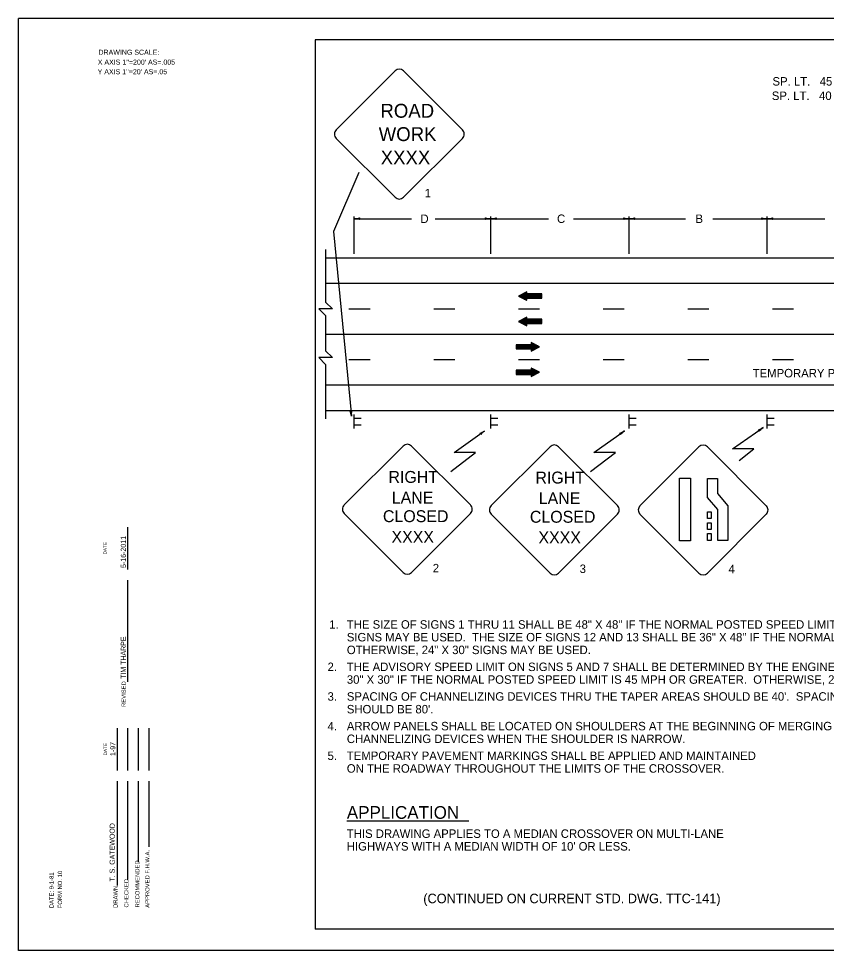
# Model space of a CAD drawing. Extents: x 1000 to 1036.3, y 1000 to 1022.
# Drawn here: x 1000 to 1019.07, y 1000 to 1022 of the extents above; entities that cross this region are included whole.
import ezdxf

# ---------------------------------------------------------------- set-up
doc = ezdxf.new("R2010")
doc.units = 0
doc.layers.add('Level 1', color=7, linetype='Continuous')
doc.layers.add('Level 15', color=7, linetype='Continuous')

msp = doc.modelspace()

# ---------------------------------------------------------------- linework, layer by layer
at = {"layer": 'Level 1'}
for p, q in [((1000, 1000), (1000, 1022)), ((1036, 1022), (1000, 1022)), ((1007, 1021.5), (1007, 1000.5)), ((1035.5, 1021.5), (1007, 1021.5)), ((1007.498, 1019.372), (1008.89, 1020.764)), ((1010.481, 1019.372), (1009.089, 1020.764)), ((1008.89, 1017.781), (1007.498, 1019.173)), ((1009.089, 1017.781), (1010.481, 1019.173)), ((1007.926, 1016.443), (1007.926, 1017.325)), ((1011.151, 1016.443), (1011.151, 1017.325)), ((1014.42, 1016.443), (1014.42, 1017.325)), ((1017.676, 1016.443), (1017.676, 1017.325)), ((1007.926, 1017.275), (1009.274, 1017.275)), ((1009.84, 1017.275), (1011.151, 1017.275)), ((1011.151, 1017.275), (1012.51, 1017.275)), ((1013.104, 1017.275), (1014.42, 1017.275)), ((1014.42, 1017.275), (1015.747, 1017.275)), ((1016.394, 1017.275), (1017.676, 1017.275)), ((1017.676, 1017.275), (1019.037, 1017.275)), ((1007.25, 1016.35), (1035.25, 1016.35)), ((1007.25, 1015.75), (1035.25, 1015.75)), ((1007.801, 1015.15), (1008.301, 1015.15)), ((1009.801, 1015.15), (1010.301, 1015.15)), ((1011.801, 1015.15), (1012.301, 1015.15)), ((1013.801, 1015.15), (1014.301, 1015.15)), ((1015.801, 1015.15), (1016.301, 1015.15)), ((1017.801, 1015.15), (1018.301, 1015.15)), ((1007.25, 1014.55), (1027.854, 1014.55)), ((1007.801, 1013.95), (1008.301, 1013.95)), ((1009.801, 1013.95), (1010.301, 1013.95)), ((1011.801, 1013.95), (1012.301, 1013.95)), ((1013.801, 1013.95), (1014.301, 1013.95)), ((1015.801, 1013.95), (1016.301, 1013.95)), ((1017.801, 1013.95), (1018.301, 1013.95)), ((1007.25, 1013.35), (1035.25, 1013.35)), ((1007.25, 1012.75), (1035.25, 1012.75)), ((1007.926, 1012.325), (1007.926, 1012.65)), ((1007.926, 1012.569), (1008.089, 1012.569)), ((1011.151, 1012.325), (1011.151, 1012.65)), ((1011.151, 1012.569), (1011.313, 1012.569)), ((1014.42, 1012.325), (1014.42, 1012.65)), ((1014.42, 1012.569), (1014.582, 1012.569)), ((1017.676, 1012.325), (1017.676, 1012.65)), ((1017.676, 1012.569), (1017.839, 1012.569)), ((1007.926, 1012.406), (1008.089, 1012.406)), ((1011.151, 1012.406), (1011.313, 1012.406)), ((1014.42, 1012.406), (1014.582, 1012.406)), ((1017.676, 1012.406), (1017.839, 1012.406)), ((1007.688, 1010.516), (1009.08, 1011.908)), ((1010.671, 1010.516), (1009.279, 1011.908)), ((1011.157, 1010.501), (1012.55, 1011.893)), ((1011.157, 1010.501), (1012.55, 1011.893)), ((1014.141, 1010.501), (1012.748, 1011.893)), ((1014.141, 1010.501), (1012.748, 1011.893)), ((1014.673, 1010.497), (1016.065, 1011.889)), ((1017.656, 1010.497), (1016.264, 1011.889)), ((1016.264, 1010.692), (1016.264, 1011.143)), ((1016.264, 1011.143), (1016.502, 1011.143)), ((1016.502, 1011.143), (1016.502, 1010.787)), ((1016.513, 1010.409), (1016.264, 1010.692)), ((1016.502, 1010.787), (1016.748, 1010.493)), ((1016.748, 1010.493), (1016.748, 1009.68)), ((1009.08, 1008.925), (1007.688, 1010.317)), ((1009.279, 1008.925), (1010.671, 1010.317)), ((1012.55, 1008.91), (1011.157, 1010.302)), ((1012.55, 1008.91), (1011.157, 1010.302)), ((1012.748, 1008.91), (1014.141, 1010.302)), ((1012.748, 1008.91), (1014.141, 1010.302)), ((1016.065, 1008.906), (1014.673, 1010.298)), ((1016.264, 1008.906), (1017.656, 1010.298)), ((1016.513, 1009.68), (1016.513, 1010.409)), ((1002.575, 1008.994), (1002.575, 1009.994)), ((1016.748, 1009.68), (1016.513, 1009.68)), ((1002.575, 1006.343), (1002.575, 1008.744)), ((1002.331, 1004.248), (1002.331, 1005.248)), ((1002.581, 1004.248), (1002.581, 1005.248)), ((1002.831, 1004.248), (1002.831, 1005.248)), ((1003.081, 1004.248), (1003.081, 1005.248)), ((1002.331, 1001.528), (1002.331, 1003.998)), ((1002.581, 1001.673), (1002.581, 1003.998)), ((1002.831, 1002.081), (1002.831, 1003.998)), ((1003.081, 1002.448), (1003.081, 1003.998)), ((1007.75, 1003.056), (1010.628, 1003.056)), ((1035.5, 1000.5), (1007, 1000.5)), ((1036, 1000), (1000, 1000))]:
    msp.add_line(p, q, dxfattribs=at)
for points in [[(1008.034, 1018.364), (1007.437, 1016.97), (1007.857, 1012.613)], [(1007.25, 1016.55), (1007.25, 1015.307), (1007.41, 1015.147), (1007.09, 1015.147), (1007.25, 1014.987), (1007.25, 1014.157), (1007.41, 1013.997), (1007.09, 1013.997), (1007.25, 1013.837), (1007.25, 1012.75), (1007.25, 1012.55)], [(1011.946, 1015.523), (1012.001, 1015.523)], [(1011.956, 1015.528), (1012.001, 1015.528)], [(1011.966, 1015.533), (1012.001, 1015.533)], [(1011.976, 1015.538), (1012.001, 1015.538)], [(1011.986, 1015.543), (1012.001, 1015.543)], [(1011.996, 1015.548), (1012.001, 1015.548)], [(1011.805, 1015.448), (1012.351, 1015.448)], [(1011.807, 1015.453), (1012.351, 1015.453)], [(1011.815, 1015.443), (1012.351, 1015.443)], [(1011.815, 1015.443), (1012.351, 1015.443)], [(1011.817, 1015.458), (1012.351, 1015.458)], [(1011.825, 1015.438), (1012.351, 1015.438)], [(1011.827, 1015.463), (1012.351, 1015.463)], [(1011.835, 1015.433), (1012.351, 1015.433)], [(1011.837, 1015.468), (1012.351, 1015.468)], [(1011.845, 1015.428), (1012.351, 1015.428)], [(1011.847, 1015.473), (1012.351, 1015.473)], [(1011.855, 1015.423), (1012.351, 1015.423)], [(1011.857, 1015.478), (1012.351, 1015.478)], [(1011.865, 1015.418), (1012.351, 1015.418)], [(1011.867, 1015.483), (1012.351, 1015.483)], [(1011.875, 1015.413), (1012.351, 1015.413)], [(1011.877, 1015.488), (1012.351, 1015.488)], [(1011.885, 1015.408), (1012.351, 1015.408)], [(1011.887, 1015.493), (1012.351, 1015.493)], [(1011.896, 1015.403), (1012.351, 1015.403)], [(1011.897, 1015.498), (1012.351, 1015.498)], [(1011.901, 1015.4), (1012.351, 1015.4)], [(1011.907, 1015.503), (1012.001, 1015.503)], [(1011.911, 1015.395), (1012.001, 1015.395)], [(1011.916, 1015.508), (1012.001, 1015.508)], [(1011.916, 1015.508), (1012.001, 1015.508)], [(1011.921, 1015.39), (1012.001, 1015.39)], [(1011.926, 1015.513), (1012.001, 1015.513)], [(1011.931, 1015.385), (1012.001, 1015.385)], [(1011.936, 1015.518), (1012.001, 1015.518)], [(1011.941, 1015.38), (1012.001, 1015.38)], [(1011.951, 1015.375), (1012.001, 1015.375)], [(1011.961, 1015.37), (1012.001, 1015.37)], [(1011.971, 1015.365), (1012.001, 1015.365)], [(1011.981, 1015.36), (1012.001, 1015.36)], [(1011.991, 1015.355), (1012.001, 1015.355)], [(1012.001, 1015.35), (1012.001, 1015.35)], [(1011.827, 1014.863), (1012.351, 1014.863)], [(1011.837, 1014.868), (1012.351, 1014.868)], [(1011.847, 1014.873), (1012.351, 1014.873)], [(1011.857, 1014.878), (1012.351, 1014.878)], [(1011.867, 1014.883), (1012.351, 1014.883)], [(1011.877, 1014.888), (1012.351, 1014.888)], [(1011.887, 1014.893), (1012.351, 1014.893)], [(1011.897, 1014.898), (1012.351, 1014.898)], [(1011.907, 1014.903), (1012.001, 1014.903)], [(1011.916, 1014.908), (1012.001, 1014.908)], [(1011.916, 1014.908), (1012.001, 1014.908)], [(1011.926, 1014.913), (1012.001, 1014.913)], [(1011.936, 1014.918), (1012.001, 1014.918)], [(1011.946, 1014.923), (1012.001, 1014.923)], [(1011.956, 1014.928), (1012.001, 1014.928)], [(1011.966, 1014.933), (1012.001, 1014.933)], [(1011.976, 1014.938), (1012.001, 1014.938)], [(1011.986, 1014.943), (1012.001, 1014.943)], [(1011.996, 1014.948), (1012.001, 1014.948)], [(1011.805, 1014.848), (1012.351, 1014.848)], [(1011.807, 1014.853), (1012.351, 1014.853)], [(1011.815, 1014.843), (1012.351, 1014.843)], [(1011.815, 1014.843), (1012.351, 1014.843)], [(1011.817, 1014.858), (1012.351, 1014.858)], [(1011.825, 1014.838), (1012.351, 1014.838)], [(1011.835, 1014.833), (1012.351, 1014.833)], [(1011.845, 1014.828), (1012.351, 1014.828)], [(1011.855, 1014.823), (1012.351, 1014.823)], [(1011.865, 1014.818), (1012.351, 1014.818)], [(1011.875, 1014.813), (1012.351, 1014.813)], [(1011.885, 1014.808), (1012.351, 1014.808)], [(1011.896, 1014.803), (1012.351, 1014.803)], [(1011.901, 1014.8), (1012.351, 1014.8)], [(1011.911, 1014.795), (1012.001, 1014.795)], [(1011.921, 1014.79), (1012.001, 1014.79)], [(1011.931, 1014.785), (1012.001, 1014.785)], [(1011.941, 1014.78), (1012.001, 1014.78)], [(1011.951, 1014.775), (1012.001, 1014.775)], [(1011.961, 1014.77), (1012.001, 1014.77)], [(1011.971, 1014.765), (1012.001, 1014.765)], [(1011.981, 1014.76), (1012.001, 1014.76)], [(1011.991, 1014.755), (1012.001, 1014.755)], [(1012.001, 1014.75), (1012.001, 1014.75)], [(1012.202, 1014.3), (1011.751, 1014.3)], [(1012.207, 1014.297), (1011.751, 1014.297)], [(1012.217, 1014.292), (1011.751, 1014.292)], [(1012.227, 1014.287), (1011.751, 1014.287)], [(1012.237, 1014.282), (1011.751, 1014.282)], [(1012.247, 1014.277), (1011.751, 1014.277)], [(1012.257, 1014.272), (1011.751, 1014.272)], [(1012.267, 1014.267), (1011.751, 1014.267)], [(1012.277, 1014.262), (1011.751, 1014.262)], [(1012.287, 1014.257), (1011.751, 1014.257)], [(1012.287, 1014.257), (1011.751, 1014.257)], [(1012.297, 1014.252), (1011.751, 1014.252)], [(1012.295, 1014.247), (1011.751, 1014.247)], [(1012.285, 1014.242), (1011.751, 1014.242)], [(1012.275, 1014.237), (1011.751, 1014.237)], [(1012.265, 1014.232), (1011.751, 1014.232)], [(1012.255, 1014.227), (1011.751, 1014.227)], [(1012.245, 1014.222), (1011.751, 1014.222)], [(1012.235, 1014.217), (1011.751, 1014.217)], [(1012.225, 1014.212), (1011.751, 1014.212)], [(1012.215, 1014.207), (1011.751, 1014.207)], [(1012.206, 1014.202), (1011.751, 1014.202)], [(1012.101, 1014.35), (1012.101, 1014.35)], [(1012.111, 1014.345), (1012.101, 1014.345)], [(1012.121, 1014.34), (1012.101, 1014.34)], [(1012.131, 1014.335), (1012.101, 1014.335)], [(1012.141, 1014.33), (1012.101, 1014.33)], [(1012.151, 1014.325), (1012.101, 1014.325)], [(1012.161, 1014.32), (1012.101, 1014.32)], [(1012.171, 1014.315), (1012.101, 1014.315)], [(1012.181, 1014.31), (1012.101, 1014.31)], [(1012.192, 1014.305), (1012.101, 1014.305)], [(1012.196, 1014.197), (1012.101, 1014.197)], [(1012.186, 1014.192), (1012.101, 1014.192)], [(1012.186, 1014.192), (1012.101, 1014.192)], [(1012.176, 1014.187), (1012.101, 1014.187)], [(1012.166, 1014.182), (1012.101, 1014.182)], [(1012.156, 1014.177), (1012.101, 1014.177)], [(1012.146, 1014.172), (1012.101, 1014.172)], [(1012.136, 1014.167), (1012.101, 1014.167)], [(1012.126, 1014.162), (1012.101, 1014.162)], [(1012.116, 1014.157), (1012.101, 1014.157)], [(1012.106, 1014.152), (1012.101, 1014.152)], [(1012.202, 1013.7), (1011.751, 1013.7)], [(1012.207, 1013.697), (1011.751, 1013.697)], [(1012.217, 1013.692), (1011.751, 1013.692)], [(1012.227, 1013.687), (1011.751, 1013.687)], [(1012.237, 1013.682), (1011.751, 1013.682)], [(1012.247, 1013.677), (1011.751, 1013.677)], [(1012.257, 1013.672), (1011.751, 1013.672)], [(1012.267, 1013.667), (1011.751, 1013.667)], [(1012.277, 1013.662), (1011.751, 1013.662)], [(1012.287, 1013.657), (1011.751, 1013.657)], [(1012.287, 1013.657), (1011.751, 1013.657)], [(1012.297, 1013.652), (1011.751, 1013.652)], [(1012.295, 1013.647), (1011.751, 1013.647)], [(1012.285, 1013.642), (1011.751, 1013.642)], [(1012.275, 1013.637), (1011.751, 1013.637)], [(1012.265, 1013.632), (1011.751, 1013.632)], [(1012.255, 1013.627), (1011.751, 1013.627)], [(1012.245, 1013.622), (1011.751, 1013.622)], [(1012.235, 1013.617), (1011.751, 1013.617)], [(1012.225, 1013.612), (1011.751, 1013.612)], [(1012.215, 1013.607), (1011.751, 1013.607)], [(1012.206, 1013.602), (1011.751, 1013.602)], [(1012.101, 1013.75), (1012.101, 1013.75)], [(1012.111, 1013.745), (1012.101, 1013.745)], [(1012.121, 1013.74), (1012.101, 1013.74)], [(1012.131, 1013.735), (1012.101, 1013.735)], [(1012.141, 1013.73), (1012.101, 1013.73)], [(1012.151, 1013.725), (1012.101, 1013.725)], [(1012.161, 1013.72), (1012.101, 1013.72)], [(1012.171, 1013.715), (1012.101, 1013.715)], [(1012.181, 1013.71), (1012.101, 1013.71)], [(1012.192, 1013.705), (1012.101, 1013.705)], [(1012.196, 1013.597), (1012.101, 1013.597)], [(1012.186, 1013.592), (1012.101, 1013.592)], [(1012.186, 1013.592), (1012.101, 1013.592)], [(1012.176, 1013.587), (1012.101, 1013.587)], [(1012.166, 1013.582), (1012.101, 1013.582)], [(1012.156, 1013.577), (1012.101, 1013.577)], [(1012.146, 1013.572), (1012.101, 1013.572)], [(1012.136, 1013.567), (1012.101, 1013.567)], [(1012.126, 1013.562), (1012.101, 1013.562)], [(1012.116, 1013.557), (1012.101, 1013.557)], [(1012.106, 1013.552), (1012.101, 1013.552)], [(1010.205, 1011.306), (1010.79, 1011.759), (1010.284, 1011.759), (1011.003, 1012.265)], [(1013.506, 1011.306), (1014.091, 1011.759), (1013.585, 1011.759), (1014.304, 1012.265)], [(1017.011, 1011.564), (1017.365, 1011.839), (1016.86, 1011.839), (1017.578, 1012.345)]]:
    msp.add_lwpolyline(points, dxfattribs=at)
for points in [[(1011.801, 1015.45), (1012.001, 1015.35), (1012.001, 1015.4), (1012.351, 1015.4), (1012.351, 1015.5), (1012.001, 1015.5), (1012.001, 1015.55)], [(1011.801, 1014.85), (1012.001, 1014.75), (1012.001, 1014.8), (1012.351, 1014.8), (1012.351, 1014.9), (1012.001, 1014.9), (1012.001, 1014.95)], [(1012.301, 1014.25), (1012.101, 1014.35), (1012.101, 1014.3), (1011.751, 1014.3), (1011.751, 1014.2), (1012.101, 1014.2), (1012.101, 1014.15)], [(1012.301, 1013.65), (1012.101, 1013.75), (1012.101, 1013.7), (1011.751, 1013.7), (1011.751, 1013.6), (1012.101, 1013.6), (1012.101, 1013.55)], [(1015.604, 1011.15), (1015.868, 1011.15), (1015.868, 1009.667), (1015.604, 1009.667)], [(1016.267, 1010.358), (1016.357, 1010.358), (1016.357, 1010.198), (1016.267, 1010.198)], [(1016.267, 1010.096), (1016.357, 1010.096), (1016.357, 1009.935), (1016.267, 1009.935)], [(1016.267, 1009.84), (1016.357, 1009.84), (1016.357, 1009.68), (1016.267, 1009.68)]]:
    msp.add_lwpolyline(points, close=True, dxfattribs=at)
for centre, radius, start, end in [((1008.989, 1020.665), 0.141, 45.0001, 134.9999), ((1007.597, 1019.273), 0.141, 134.9999, 225.0001), ((1010.382, 1019.273), 0.141, 314.9999, 45.0001), ((1008.989, 1017.881), 0.141, 225.0001, 314.9999), ((1007.926, 1017.666), 0.391, 270, 288.6688), ((1008.075, 1017.275), 0.0312, 138.7746, 220.8913), ((1011.151, 1017.666), 0.391, 251.3472, 269.9939), ((1011.002, 1017.275), 0.0312, 318.7746, 40.8913), ((1011.151, 1017.666), 0.391, 270, 288.6688), ((1011.299, 1017.275), 0.0312, 138.7746, 220.8913), ((1014.42, 1017.666), 0.391, 251.3472, 269.9939), ((1014.271, 1017.275), 0.0312, 318.7746, 40.8913), ((1014.42, 1017.666), 0.391, 270, 288.6688), ((1014.568, 1017.275), 0.0312, 138.7746, 220.8913), ((1017.676, 1017.666), 0.391, 251.3472, 269.9939), ((1017.528, 1017.275), 0.0312, 318.7746, 40.8913), ((1017.676, 1017.666), 0.391, 270, 288.6688), ((1017.825, 1017.275), 0.0312, 138.7746, 220.8913), ((1007.926, 1016.884), 0.391, 71.3472, 89.9939), ((1007.926, 1017.666), 0.391, 269.9878, 270), ((1011.151, 1016.884), 0.391, 90, 108.6688), ((1011.151, 1016.884), 0.391, 89.9878, 90), ((1011.151, 1016.884), 0.391, 71.3472, 89.9939), ((1011.151, 1017.666), 0.391, 269.9878, 270), ((1014.42, 1016.884), 0.391, 90, 108.6688), ((1014.42, 1016.884), 0.391, 89.9878, 90), ((1014.42, 1016.884), 0.391, 71.3472, 89.9939), ((1014.42, 1017.666), 0.391, 269.9878, 270), ((1017.676, 1016.884), 0.391, 90, 108.6688), ((1017.676, 1016.884), 0.391, 89.9878, 90), ((1017.676, 1016.884), 0.391, 71.3472, 89.9939), ((1017.676, 1017.666), 0.391, 269.9878, 270), ((1007.843, 1012.761), 0.0313, 234.2838, 316.4004), ((1007.469, 1012.575), 0.391, 5.5092, 24.1779), ((1008.246, 1012.651), 0.391, 166.8563, 185.503), ((1007.469, 1012.575), 0.391, 5.4969, 5.5092), ((1010.778, 1012.584), 0.391, 286.5149, 305.1616), ((1011.228, 1011.946), 0.391, 125.1677, 143.8365), ((1011.228, 1011.946), 0.391, 125.1555, 125.1677), ((1014.079, 1012.584), 0.391, 286.5149, 305.1616), ((1014.529, 1011.946), 0.391, 125.1677, 143.8365), ((1014.529, 1011.946), 0.391, 125.1555, 125.1677), ((1017.353, 1012.664), 0.391, 286.5149, 305.1616), ((1017.457, 1012.259), 0.0312, 353.9423, 76.059), ((1017.803, 1012.026), 0.391, 125.1677, 143.8365), ((1017.803, 1012.026), 0.391, 125.1555, 125.1677), ((1010.882, 1012.18), 0.0312, 353.9423, 76.059), ((1014.183, 1012.18), 0.0312, 353.9423, 76.059), ((1009.179, 1011.808), 0.141, 45.0001, 134.9999), ((1012.649, 1011.793), 0.141, 45.0001, 134.9999), ((1012.649, 1011.793), 0.141, 45.0001, 134.9999), ((1016.165, 1011.79), 0.141, 45.0001, 134.9999), ((1007.787, 1010.416), 0.141, 134.9999, 225.0001), ((1010.571, 1010.416), 0.141, 314.9999, 45.0001), ((1011.257, 1010.401), 0.141, 134.9999, 225.0001), ((1011.257, 1010.401), 0.141, 134.9999, 225.0001), ((1014.041, 1010.401), 0.141, 314.9999, 45.0001), ((1014.041, 1010.401), 0.141, 314.9999, 45.0001), ((1014.773, 1010.398), 0.141, 134.9999, 225.0001), ((1017.557, 1010.398), 0.141, 314.9999, 45.0001), ((1009.179, 1009.024), 0.141, 225.0001, 314.9999), ((1012.649, 1009.009), 0.141, 225.0001, 314.9999), ((1012.649, 1009.009), 0.141, 225.0001, 314.9999), ((1016.165, 1009.006), 0.141, 225.0001, 314.9999)]:
    msp.add_arc(centre, radius, start, end, dxfattribs=at)

# ---------------------------------------------------------------- texts
for s, height, p in [('SP. LT.   45 MPH*', 0.2, (1017.802, 1020.419)), ('SP. LT.   40 MPH*', 0.2, (1017.786, 1020.079)), ('ROAD', 0.3281, (1008.544, 1019.66)), ('WORK', 0.3282, (1008.502, 1019.109)), ('XXXX', 0.3281, (1008.55, 1018.558)), ('1', 0.2, (1009.589, 1017.781)), ('D', 0.2, (1009.489, 1017.175)), ('C', 0.2, (1012.714, 1017.175)), ('B', 0.2, (1015.983, 1017.175)), ('TEMPORARY PVMT. MKGS.', 0.2, (1017.335, 1013.529)), ('RIGHT', 0.2813, (1008.733, 1011.038)), ('RIGHT', 0.2813, (1012.203, 1011.023)), ('LANE', 0.2813, (1008.812, 1010.551)), ('LANE', 0.2813, (1012.282, 1010.536)), ('CLOSED', 0.2813, (1008.603, 1010.111)), ('CLOSED', 0.2813, (1012.073, 1010.097)), ('CLOSED', 0.2813, (1012.073, 1010.097)), ('XXXX', 0.2813, (1008.805, 1009.624)), ('XXXX', 0.2813, (1012.275, 1009.609)), ('2', 0.2, (1009.779, 1008.925)), ('3', 0.2, (1013.248, 1008.91)), ('4', 0.2, (1016.764, 1008.906)), ('1.', 0.2, (1007.336, 1007.595)), ('THE SIZE OF SIGNS 1 THRU 11 SHALL BE 48" X 48" IF THE NORMAL POSTED SPEED LIMIT IS 45 MPH OR GREATER.  OTHERWISE, 36" X 36" ', 0.2, (1007.75, 1007.595)), ('SIGNS MAY BE USED.  THE SIZE OF SIGNS 12 AND 13 SHALL BE 36" X 48" IF THE NORMAL POSTED SPEED LIMIT IS 45 MPH OR GREATER.  ', 0.2, (1007.75, 1007.295)), ('OTHERWISE, 24" X 30" SIGNS MAY BE USED.', 0.2, (1007.75, 1006.995)), ('2.', 0.2, (1007.295, 1006.595)), ('THE ADVISORY SPEED LIMIT ON SIGNS 5 AND 7 SHALL BE DETERMINED BY THE ENGINEER.  THE SIZE OF SIGN PLAQUE SHALL BE', 0.2, (1007.75, 1006.595)), ('30" X 30" IF THE NORMAL POSTED SPEED LIMIT IS 45 MPH OR GREATER.  OTHERWISE, 24" X 24" MAY BE USED.', 0.2, (1007.75, 1006.295)), ('3.', 0.2, (1007.295, 1005.895)), ("SPACING OF CHANNELIZING DEVICES THRU THE TAPER AREAS SHOULD BE 40'.  SPACING OF DEVICES THRU THE REMAINDER OF THE CLOSURE", 0.2, (1007.75, 1005.895)), ("SHOULD BE 80'.", 0.2, (1007.75, 1005.595)), ('4.', 0.2, (1007.295, 1005.195)), ('ARROW PANELS SHALL BE LOCATED ON SHOULDERS AT THE BEGINNING OF MERGING TAPERS OR LOCATED IN CLOSED LANES BEHIND ', 0.2, (1007.75, 1005.195)), ('CHANNELIZING DEVICES WHEN THE SHOULDER IS NARROW.', 0.2, (1007.75, 1004.895)), ('5.', 0.2, (1007.295, 1004.495)), ('TEMPORARY PAVEMENT MARKINGS SHALL BE APPLIED AND MAINTAINED ', 0.2, (1007.75, 1004.495)), ('ON THE ROADWAY THROUGHOUT THE LIMITS OF THE CROSSOVER.', 0.2, (1007.75, 1004.195)), ('APPLICATION', 0.3, (1007.75, 1003.106)), ('THIS DRAWING APPLIES TO A MEDIAN CROSSOVER ON MULTI-LANE ', 0.2, (1007.75, 1002.656)), ("HIGHWAYS WITH A MEDIAN WIDTH OF 10' OR LESS.", 0.2, (1007.75, 1002.356)), ('(CONTINUED ON CURRENT STD. DWG. TTC-141)', 0.225, (1009.555, 1001.113))]:
    msp.add_text(s, height=height, dxfattribs=at).set_placement(p)
for s, height, p in [('DATE', 0.08, (1002.082, 1009.348)), ('5-16-2011', 0.12, (1002.533, 1009.029)), ('TIM THARPE', 0.12, (1002.533, 1006.409)), ('REVISED', 0.1, (1002.531, 1005.748)), ('DATE', 0.08, (1002.088, 1004.602)), ('1-97', 0.12, (1002.283, 1004.589)), ('T. S. GATEWOOD', 0.12, (1002.269, 1001.624)), ('APPROVED F.H.W.A.', 0.1, (1003.089, 1001.006)), ('RECOMMENDED', 0.1, (1002.852, 1001.012)), ('DATE: 9-1-81', 0.1, (1000.826, 1000.996)), ('FORM NO. 10', 0.1, (1001.025, 1000.994)), ('DRAWN', 0.1, (1002.337, 1001.002)), ('CHECKED', 0.1, (1002.593, 1001.012))]:
    msp.add_text(s, height=height, rotation=90, dxfattribs=at).set_placement(p)
at = {"layer": 'Level 15'}
for s, p in [('DRAWING SCALE:', (1001.885, 1021.146)), ("X AXIS 1''=200' AS=.005", (1001.869, 1020.913)), ("Y AXIS 1''=20' AS=.05", (1001.866, 1020.686))]:
    msp.add_text(s, height=0.12, dxfattribs=at).set_placement(p)

doc.saveas('drawing.dxf')
